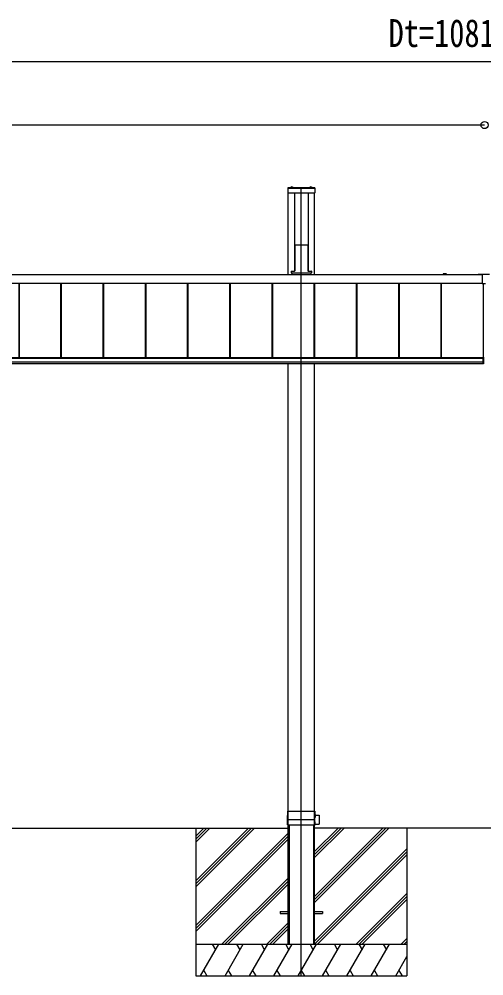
# Model space of a CAD drawing. Units: millimetres, scale not verified. Extents: x -16820 to 16820, y -11880 to 11880.
# Drawn here: x -10154 to -7953, y -7960 to -3428 of the extents above; entities that cross this region are included whole.
import ezdxf
from ezdxf.enums import TextEntityAlignment as Align

# ---------------------------------------------------------------- set-up
doc = ezdxf.new("R2010")
doc.units = ezdxf.units.MM
doc.header["$LTSCALE"] = 50
for name, color, linetype in [('0-3_YKK_12', 2, 'Continuous'), ('0-4_YKK_13', 4, 'Continuous'), ('0-5_YKK_A1', 4, 'Continuous'), ('0-6_YKK_D', 6, 'Continuous')]:
    doc.layers.add(name, color=color, linetype=linetype)
doc.styles.add('ＭＳ ゴシック', font='')
doc.styles.get('ＭＳ ゴシック').set_extended_font_data('MS Gothic')

msp = doc.modelspace()

# ---------------------------------------------------------------- linework, layer by layer
at = {"layer": '0-3_YKK_12'}
msp.add_line((-8817.92, -7960), (-8817.92, -4230), dxfattribs=at)
at = {"layer": '0-4_YKK_13'}
for p, q in [((-8882.42, -4227), (-8882.42, -4251)), ((-8753.42, -4227), (-8882.42, -4227)), ((-8753.42, -4229.5), (-8882.42, -4229.5)), ((-8753.42, -4230), (-8882.42, -4230)), ((-8755.42, -4253), (-8880.42, -4253)), ((-8868.82, -4226.45), (-8868.82, -4226.26)), ((-8868.28, -4227), (-8857.57, -4227)), ((-8868.17, -4227), (-8867.82, -4227)), ((-8865.29, -4223.67), (-8864.07, -4226.13)), ((-8862.92, -4226.74), (-8864.07, -4226.13)), ((-8862.92, -4226.74), (-8861.78, -4226.13)), ((-8860.55, -4223.67), (-8861.78, -4226.13)), ((-8857.02, -4226.45), (-8857.02, -4226.26)), ((-8778.82, -4226.45), (-8778.82, -4226.26)), ((-8778.28, -4227), (-8767.57, -4227)), ((-8775.29, -4223.67), (-8774.07, -4226.13)), ((-8772.92, -4226.74), (-8774.07, -4226.13)), ((-8772.92, -4226.74), (-8771.78, -4226.13)), ((-8770.55, -4223.67), (-8771.78, -4226.13)), ((-8767.02, -4226.45), (-8767.02, -4226.26)), ((-8753.42, -4227), (-8753.42, -4251)), ((-8849.17, -4504.16), (-8849.17, -4619.21)), ((-8848.81, -4498.31), (-8849.16, -4503.81)), ((-8848.31, -4497.85), (-8846.27, -4497.85)), ((-8845.96, -4498.17), (-8846.27, -4497.85)), ((-8845.96, -4498.17), (-8789.88, -4498.17)), ((-8789.88, -4498.17), (-8789.57, -4497.85)), ((-8789.57, -4497.85), (-8787.53, -4497.85)), ((-8787.03, -4498.31), (-8786.68, -4503.81)), ((-8786.67, -4504.16), (-8786.67, -4619.21)), ((-8865.29, -4621.97), (-8850.28, -4621.97)), ((-8849.17, -4619.21), (-8849.28, -4621.03)), ((-8786.67, -4619.21), (-8786.56, -4621.03)), ((-8785.56, -4621.97), (-8770.55, -4621.97)), ((-8865.79, -4622.47), (-8865.79, -4629.96)), ((-8865.79, -4629.3), (-8770.05, -4629.3)), ((-8865.79, -4629.96), (-8770.05, -4629.96)), ((-8770.05, -4622.47), (-8770.05, -4629.96)), ((-7979.92, -4636.51), (-7979.92, -4638.51)), ((-7979.92, -4636.51), (-7926.92, -4636.51)), ((-7979.92, -4638.51), (-7960.92, -4638.51)), ((-7960.92, -4638.51), (-7960.92, -4681.51)), ((-7945.92, -4681.51), (-7960.92, -4681.51)), ((-7958.42, -5030.22), (-7958.42, -5061.49)), ((-7954.92, -5030.22), (-7958.42, -5030.22)), ((-7958.42, -5052.67), (-7954.92, -5052.67)), ((-7954.92, -5061.49), (-7958.42, -5061.49)), ((-7957.92, -5030.22), (-7957.92, -5061.49)), ((-7954.92, -5030.22), (-7954.92, -5061.49)), ((-8882.92, -7220), (-8882.57, -7180.3)), ((-8882.27, -7180), (-8753.57, -7180)), ((-8881.42, -7180.3), (-8881.42, -7244.7)), ((-8880.42, -7244.7), (-8880.42, -7180.3)), ((-8755.42, -7180.3), (-8755.42, -7244.7)), ((-8754.42, -7244.7), (-8754.42, -7180.3)), ((-8753.27, -7180.3), (-8753.02, -7209.18)), ((-8753.11, -7198.65), (-8733.22, -7199)), ((-8732.92, -7199.29), (-8732.92, -7240.71)), ((-8882.71, -7244.7), (-8882.92, -7220)), ((-8882.92, -7220), (-8754.42, -7220)), ((-8882.41, -7245), (-8753.44, -7245)), ((-8753.02, -7209.18), (-8754.42, -7209.18)), ((-8753.02, -7230.82), (-8754.42, -7230.82)), ((-8753.14, -7244.7), (-8753.02, -7230.82)), ((-8753.11, -7241.35), (-8733.22, -7241.01))]:
    msp.add_line(p, q, dxfattribs=at)
for centre, radius, start, end in [((-8880.42, -4251), 2, 180, 270), ((-8868.28, -4226.45), 0.545, 180, 270), ((-8868.27, -4226.26), 0.55, 138.43917, 180), ((-8862.92, -4231), 7.7, 41.56083, 138.43917), ((-8857.57, -4226.45), 0.545, 270, 0), ((-8857.57, -4226.26), 0.55, 0, 41.56083), ((-8778.28, -4226.45), 0.545, 180, 270), ((-8778.27, -4226.26), 0.55, 138.43917, 180), ((-8772.92, -4231), 7.7, 41.56083, 138.43917), ((-8767.57, -4226.45), 0.545, 270, 0), ((-8767.57, -4226.26), 0.55, 0, 41.56083), ((-8755.42, -4251), 2, 270, 0), ((-8882.27, -7180.3), 0.3, 90, 179.5), ((-8881.72, -7180.3), 0.3, 0, 90), ((-8880.12, -7180.3), 0.3, 90, 180), ((-8755.72, -7180.3), 0.3, 0, 90), ((-8754.12, -7180.3), 0.3, 90, 180), ((-8753.57, -7180.3), 0.3, 0.5, 90), ((-8733.22, -7199.3), 0.3, 0, 89), ((-8882.41, -7244.7), 0.3, 180.5, 270), ((-8881.72, -7244.7), 0.3, 270, 0), ((-8880.12, -7244.7), 0.3, 180, 270), ((-8755.72, -7244.7), 0.3, 270, 0), ((-8754.12, -7244.7), 0.3, 180, 270), ((-8753.44, -7244.7), 0.3, 270, 359.5), ((-8733.22, -7240.71), 0.3, 271, 0)]:
    msp.add_arc(centre, radius, start, end, dxfattribs=at)
for centre, major_axis, ratio, start_param, end_param in [((-8849.13, -4503.81), (0.031, 0.5), 0.061627, 1.5746234, 2.3600215), ((-8848.31, -4498.35), (0.346, -0.364), 0.996462, 2.3838095, 3.8892836), ((-8787.53, -4498.35), (-0.346, -0.364), 0.996462, 2.3939017, 3.8993758), ((-8786.71, -4503.81), (-0.031, 0.5), 0.061627, 3.9231638, 4.7085619), ((-8865.29, -4622.47), (0.355, -0.355), 0.99628, 2.358058, 3.9251274), ((-8850.28, -4620.97), (0.691, -0.728), 0.996462, 5.5254021, 7.0308762), ((-8785.56, -4620.97), (-0.691, -0.728), 0.996462, 5.5354944, 7.0409685), ((-8770.55, -4622.47), (-0.355, -0.355), 0.99628, 2.358058, 3.9251274)]:
    msp.add_ellipse(centre, major_axis=major_axis, ratio=ratio, start_param=start_param, end_param=end_param, dxfattribs=at)
at = {"layer": '0-5_YKK_A1'}
for p, q in [((-8880.42, -4637.53), (-8880.42, -4253)), ((-8849.92, -4253), (-8849.92, -4621.9)), ((-8785.92, -4253), (-8785.92, -4621.9)), ((-8755.42, -4637.53), (-8755.42, -4253)), ((-8849.92, -4596.8), (-8849.17, -4596.8)), ((-8786.67, -4596.8), (-8785.92, -4596.8)), ((-13353.42, -4638.51), (-7960.92, -4638.51)), ((-13164.17, -4637.53), (-8145.67, -4637.53)), ((-8862.92, -4629.96), (-8862.92, -4637.53)), ((-8772.92, -4629.96), (-8772.92, -4637.53)), ((-8140.38, -4635.03), (-8145.67, -4635.03)), ((-8145.67, -4637.53), (-8132.22, -4637.53)), ((-8131.92, -4635.03), (-8139.46, -4635.03)), ((-8131.92, -4637.83), (-8131.92, -4638.51)), ((-8129.42, -4638.51), (-8129.42, -4637.53)), ((-13353.42, -4678.42), (-7960.92, -4678.42)), ((-13353.42, -4678.7), (-7960.92, -4678.7)), ((-10153.82, -5030.61), (-10153.82, -4678.7)), ((-10153.82, -5030.61), (-10153.82, -4678.7)), ((-10153.42, -5030.61), (-10153.42, -4678.7)), ((-9956.42, -5030.61), (-9956.42, -4678.7)), ((-9953.82, -5030.61), (-9953.82, -4678.7)), ((-9953.42, -5030.61), (-9953.42, -4678.7)), ((-9756.42, -5030.61), (-9756.42, -4678.7)), ((-9753.82, -5030.61), (-9753.82, -4678.7)), ((-9753.42, -5030.61), (-9753.42, -4678.7)), ((-9556.42, -5030.61), (-9556.42, -4678.7)), ((-9553.82, -5030.61), (-9553.82, -4678.7)), ((-9553.42, -5030.61), (-9553.42, -4678.7)), ((-9356.42, -5030.61), (-9356.42, -4678.7)), ((-9353.82, -5030.61), (-9353.82, -4678.7)), ((-9353.42, -5030.61), (-9353.42, -4678.7)), ((-9156.42, -5030.61), (-9156.42, -4678.7)), ((-9153.82, -5030.61), (-9153.82, -4678.7)), ((-9153.42, -5030.61), (-9153.42, -4678.7)), ((-8956.42, -5030.61), (-8956.42, -4678.7)), ((-8953.82, -5030.61), (-8953.82, -4678.7)), ((-8953.42, -5030.61), (-8953.42, -4678.7)), ((-8756.42, -5030.61), (-8756.42, -4678.7)), ((-8753.82, -5030.61), (-8753.82, -4678.7)), ((-8753.42, -5030.61), (-8753.42, -4678.7)), ((-8556.42, -5030.61), (-8556.42, -4678.7)), ((-8553.82, -5030.61), (-8553.82, -4678.7)), ((-8553.42, -5030.61), (-8553.42, -4678.7)), ((-8356.42, -5030.61), (-8356.42, -4678.7)), ((-8353.82, -5030.61), (-8353.82, -4678.7)), ((-8353.42, -5030.61), (-8353.42, -4678.7)), ((-8156.42, -5030.61), (-8156.42, -4678.7)), ((-8153.82, -5030.61), (-8153.82, -4678.7)), ((-8153.42, -5030.61), (-8153.42, -4678.7)), ((-7954.92, -5030.22), (-7954.92, -4681.51)), ((-7954.72, -5028.19), (-7954.72, -4681.51)), ((-7954.72, -5028.19), (-7954.92, -5028.19)), ((-13351.42, -5030.61), (-7958.42, -5030.61)), ((-13351.42, -5034.35), (-7958.42, -5034.35)), ((-13351.42, -5034.35), (-7958.42, -5034.35)), ((-13351.42, -5051.27), (-7958.42, -5051.27)), ((-13351.42, -5060), (-7958.42, -5060)), ((-8880.42, -7810), (-8880.42, -5060)), ((-8755.42, -7810), (-8755.42, -5060)), ((-8878.72, -7247), (-8875.22, -7247)), ((-8878.72, -7247), (-8878.72, -7810)), ((-8875.22, -7247), (-8875.22, -7810)), ((-8760.62, -7247), (-8757.12, -7247)), ((-8760.62, -7247), (-8760.62, -7810)), ((-8757.12, -7247), (-8757.12, -7810)), ((-10592.42, -7260), (-8880.42, -7260)), ((-9317.92, -7260), (-9317.92, -7960)), ((-9053.95, -7260), (-9317.92, -7523.97)), ((-9266.08, -7260), (-9317.92, -7311.84)), ((-9068.09, -7260), (-9317.92, -7509.83)), ((-9039.81, -7260), (-9317.92, -7538.11)), ((-9280.22, -7260), (-9317.92, -7297.7)), ((-9251.94, -7260), (-9317.92, -7325.98)), ((-8880.42, -7284.46), (-9317.92, -7721.96)), ((-8417.55, -7260), (-8755.42, -7597.87)), ((-8629.68, -7260), (-8755.42, -7385.74)), ((-8431.69, -7260), (-8755.42, -7583.73)), ((-8403.41, -7260), (-8755.42, -7612.01)), ((-8643.83, -7260), (-8755.42, -7371.59)), ((-8615.54, -7260), (-8755.42, -7399.88)), ((-7151.42, -7260), (-8755.42, -7260)), ((-8317.92, -7260), (-8317.92, -7960)), ((-8880.42, -7298.6), (-9317.92, -7736.1)), ((-8880.42, -7312.75), (-9317.92, -7750.25)), ((-8317.92, -7358.36), (-8755.42, -7795.86)), ((-8317.92, -7372.5), (-8755.42, -7810)), ((-8317.92, -7386.64), (-8741.28, -7810)), ((-8880.42, -7496.59), (-9193.83, -7810)), ((-8880.42, -7510.74), (-9179.68, -7810)), ((-8880.42, -7524.88), (-9165.54, -7810)), ((-8317.92, -7570.49), (-8557.43, -7810)), ((-8317.92, -7584.63), (-8543.29, -7810)), ((-8317.92, -7598.77), (-8529.15, -7810)), ((-8917.92, -7655.5), (-8917.92, -7664.5)), ((-8917.92, -7655.5), (-8880.42, -7655.5)), ((-8755.42, -7655.5), (-8717.92, -7655.5)), ((-8717.92, -7655.5), (-8717.92, -7664.5)), ((-8917.92, -7664.5), (-8880.42, -7664.5)), ((-8755.42, -7664.5), (-8717.92, -7664.5)), ((-8880.42, -7708.73), (-8981.69, -7810)), ((-8880.42, -7722.87), (-8967.55, -7810)), ((-8880.42, -7737.01), (-8953.41, -7810)), ((-8317.92, -7782.62), (-8345.3, -7810)), ((-9317.92, -7810), (-8317.92, -7810)), ((-9294.8, -7960), (-9208.2, -7810)), ((-9223.2, -7835.98), (-9238.2, -7810)), ((-9179.33, -7960), (-9092.73, -7810)), ((-9107.73, -7835.98), (-9122.73, -7810)), ((-9063.86, -7960), (-8977.26, -7810)), ((-8992.26, -7835.98), (-9007.26, -7810)), ((-8948.39, -7960), (-8861.79, -7810)), ((-8876.79, -7835.98), (-8891.79, -7810)), ((-8880.42, -7810), (-8755.42, -7810)), ((-8832.92, -7960), (-8746.32, -7810)), ((-8761.32, -7835.98), (-8776.32, -7810)), ((-8717.45, -7960), (-8630.85, -7810)), ((-8645.85, -7835.98), (-8660.85, -7810)), ((-8601.98, -7960), (-8515.38, -7810)), ((-8545.38, -7810), (-8530.38, -7835.98)), ((-8486.51, -7960), (-8399.91, -7810)), ((-8429.91, -7810), (-8414.91, -7835.98)), ((-8317.92, -7796.76), (-8331.16, -7810)), ((-8371.04, -7960), (-8317.92, -7867.99)), ((-9317.92, -7960), (-8317.92, -7960)), ((-9279.8, -7934.02), (-9264.8, -7960)), ((-9164.33, -7934.02), (-9149.33, -7960)), ((-9048.86, -7934.02), (-9033.86, -7960)), ((-8933.39, -7934.02), (-8918.39, -7960)), ((-8817.92, -7934.02), (-8802.92, -7960)), ((-8702.45, -7934.02), (-8687.45, -7960)), ((-8586.98, -7934.02), (-8571.98, -7960)), ((-8471.51, -7934.02), (-8456.51, -7960)), ((-8356.04, -7934.02), (-8341.04, -7960))]:
    msp.add_line(p, q, dxfattribs=at)
for centre, radius, start, end in [((-8145.67, -4636.28), 1.25, 90, 270), ((-8140.38, -4635.23), 0.2, 23.57818, 90), ((-8139.92, -4635.03), 0.3, 203.57818, 336.42182), ((-8139.46, -4635.23), 0.2, 90, 156.42182), ((-8132.22, -4637.83), 0.3, 360, 90), ((-8131.92, -4637.53), 2.5, 0, 90)]:
    msp.add_arc(centre, radius, start, end, dxfattribs=at)
at = {"layer": '0-6_YKK_D'}
for p, q in [((-2746.92, -3630), (-13159.92, -3630)), ((-7949.92, -3930), (-13359.92, -3930))]:
    msp.add_line(p, q, dxfattribs=at)
msp.add_circle((-7949.92, -3930), 17, dxfattribs=at)
msp.add_circle((-7949.92, -3930), 17, dxfattribs=at)

# ---------------------------------------------------------------- texts
at = {"layer": '0-6_YKK_D', "style": 'ＭＳ ゴシック', "width": 0.8}
msp.add_text('Dt=10813', height=132, dxfattribs=at).set_placement((-8404.62, -3600), align=Align.BOTTOM_LEFT)

doc.saveas('drawing.dxf')
